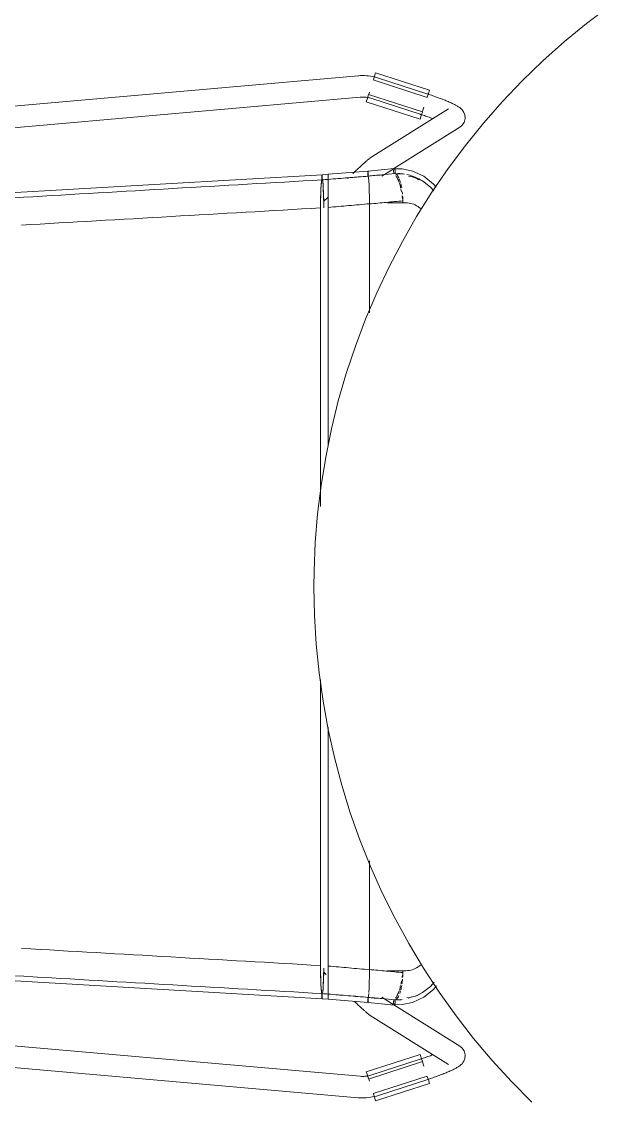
# Model space of a CAD drawing. Header units: millimetres. Extents: x 155927 to 326028, y -36033 to 97293.
# Drawn here: x 227084 to 227412, y 31073 to 31674 of the extents above; entities that cross this region are included whole.
import ezdxf

# ---------------------------------------------------------------- set-up
doc = ezdxf.new("R2010")
doc.units = ezdxf.units.MM
doc.header["$MEASUREMENT"] = 0
doc.layers.add('I-FURN', color=8, linetype='CONTINUOUS', lineweight=9)

msp = doc.modelspace()

# ---------------------------------------------------------------- linework, layer by layer
at = {"layer": 'I-FURN'}
for p, q in [((227411.59, 31682.88), (227398.84, 31673.21)), ((227398.84, 31673.21), (227386.5, 31663.04)), ((227386.5, 31663.04), (227374.57, 31652.38)), ((227374.57, 31652.38), (227363.07, 31641.25)), ((227271.7, 31644.03), (226828.38, 31605.09)), ((227271.75, 31644.04), (227271.7, 31644.04)), ((227272.89, 31644.12), (227271.75, 31644.04)), ((227274.03, 31644.15), (227272.89, 31644.12)), ((227275.17, 31644.13), (227274.03, 31644.15)), ((227276.31, 31644.07), (227275.17, 31644.13)), ((227277.45, 31643.96), (227276.31, 31644.07)), ((227278.58, 31643.81), (227277.45, 31643.96)), ((227279.7, 31643.61), (227278.58, 31643.81)), ((227280.82, 31643.37), (227279.7, 31643.61)), ((227280.08, 31641.71), (227310.09, 31632.02)), ((227280.12, 31641.83), (227280.76, 31643.8)), ((227280.76, 31643.8), (227281.39, 31645.75)), ((227281.93, 31643.08), (227280.82, 31643.37)), ((227281.39, 31645.75), (227311.39, 31636.06)), ((227283.02, 31642.75), (227281.93, 31643.08)), ((227309.84, 31634.04), (227283.02, 31642.75)), ((227363.07, 31641.25), (227352.03, 31629.67)), ((227311.39, 31636.06), (227310.76, 31634.11)), ((226848.4, 31594.8), (227272.75, 31632.08)), ((227272.75, 31632.08), (227273.41, 31632.13)), ((227273.41, 31632.13), (227274.07, 31632.15)), ((227274.07, 31632.15), (227274.74, 31632.14)), ((227274.74, 31632.14), (227275.4, 31632.1)), ((227275.4, 31632.1), (227276.06, 31632.04)), ((227276.06, 31632.04), (227276.71, 31631.96)), ((227276.17, 31629.6), (227276.8, 31631.55)), ((227276.17, 31629.6), (227306.18, 31619.91)), ((227276.71, 31631.96), (227277.37, 31631.84)), ((227276.8, 31631.55), (227277.44, 31633.52)), ((227277.37, 31631.84), (227278.01, 31631.7)), ((227307.48, 31623.95), (227277.47, 31633.64)), ((227277.51, 31633.74), (227277.88, 31634.9)), ((227278.01, 31631.7), (227278.65, 31631.54)), ((227278.65, 31631.54), (227279.29, 31631.35)), ((227279.29, 31631.35), (227279.31, 31631.34)), ((227279.31, 31631.34), (227306.13, 31622.63)), ((227310.29, 31633.89), (227309.84, 31634.04)), ((227310.76, 31634.11), (227310.12, 31632.14)), ((227311.03, 31633.64), (227310.29, 31633.89)), ((227311.77, 31633.4), (227311.03, 31633.64)), ((227312.5, 31633.15), (227311.77, 31633.4)), ((227313.23, 31632.9), (227312.5, 31633.15)), ((227313.95, 31632.65), (227313.23, 31632.9)), ((227314.67, 31632.39), (227313.95, 31632.65)), ((227315.37, 31632.14), (227314.67, 31632.39)), ((227316.07, 31631.88), (227315.37, 31632.14)), ((227316.76, 31631.63), (227316.07, 31631.88)), ((227317.44, 31631.37), (227316.76, 31631.63)), ((227318.11, 31631.12), (227317.44, 31631.37)), ((227318.76, 31630.87), (227318.11, 31631.12)), ((227319.4, 31630.61), (227318.76, 31630.87)), ((227320.02, 31630.36), (227319.4, 31630.61)), ((227320.63, 31630.11), (227320.02, 31630.36)), ((227321.23, 31629.87), (227320.63, 31630.11)), ((227321.81, 31629.62), (227321.23, 31629.87)), ((227322.37, 31629.38), (227321.81, 31629.62)), ((227322.92, 31629.14), (227322.37, 31629.38)), ((227323.44, 31628.9), (227322.92, 31629.14)), ((227352.03, 31629.67), (227341.46, 31617.66)), ((227321.99, 31625.55), (227278.4, 31598.24)), ((227307.44, 31623.83), (227306.81, 31621.86)), ((227307.51, 31624.05), (227308.31, 31626.53)), ((227323.95, 31628.67), (227323.44, 31628.9)), ((227324.44, 31628.43), (227323.95, 31628.67)), ((227324.92, 31628.2), (227324.44, 31628.43)), ((227325.37, 31627.97), (227324.92, 31628.2)), ((227325.81, 31627.75), (227325.37, 31627.97)), ((227326.24, 31627.52), (227325.81, 31627.75)), ((227326.65, 31627.29), (227326.24, 31627.52)), ((227327.05, 31627.05), (227326.65, 31627.29)), ((227327.44, 31626.81), (227327.05, 31627.05)), ((227327.83, 31626.55), (227327.44, 31626.81)), ((227328.22, 31626.27), (227327.83, 31626.55)), ((227328.62, 31625.96), (227328.22, 31626.27)), ((227329.05, 31625.59), (227328.62, 31625.96)), ((227329.51, 31625.13), (227329.05, 31625.59)), ((227330.03, 31624.5), (227329.51, 31625.13)), ((227330.6, 31623.59), (227330.03, 31624.5)), ((227331.12, 31622.21), (227330.6, 31623.59)), ((227306.46, 31622.52), (227306.13, 31622.63)), ((227306.81, 31621.86), (227306.18, 31619.91)), ((227307.15, 31622.29), (227306.46, 31622.52)), ((227307.84, 31622.06), (227307.15, 31622.29)), ((227308.52, 31621.83), (227307.84, 31622.06)), ((227309.2, 31621.59), (227308.52, 31621.83)), ((227309.88, 31621.36), (227309.2, 31621.59)), ((227310.54, 31621.12), (227309.88, 31621.36)), ((227311.2, 31620.89), (227310.54, 31621.12)), ((227311.85, 31620.65), (227311.2, 31620.89)), ((227312.48, 31620.42), (227311.85, 31620.65)), ((227313.1, 31620.18), (227312.48, 31620.42)), ((227329.48, 31616.27), (227330.71, 31618)), ((227330.71, 31618), (227331.29, 31620.23)), ((227331.29, 31620.23), (227331.12, 31622.21)), ((227341.46, 31617.66), (227331.38, 31605.24)), ((227291.59, 31592.35), (227328.36, 31615.38)), ((227329.48, 31616.27), (227328.36, 31615.38)), ((227331.38, 31605.24), (227321.81, 31592.42)), ((227272.32, 31593.03), (227271.89, 31592.64)), ((227272.73, 31593.41), (227272.32, 31593.03)), ((227273.13, 31593.78), (227272.73, 31593.41)), ((227273.52, 31594.13), (227273.13, 31593.78)), ((227273.9, 31594.47), (227273.52, 31594.13)), ((227274.27, 31594.8), (227273.9, 31594.47)), ((227274.62, 31595.12), (227274.27, 31594.8)), ((227274.95, 31595.42), (227274.62, 31595.12)), ((227275.28, 31595.71), (227274.95, 31595.42)), ((227275.59, 31595.98), (227275.28, 31595.71)), ((227275.88, 31596.24), (227275.59, 31595.98)), ((227276.16, 31596.48), (227275.88, 31596.24)), ((227276.43, 31596.71), (227276.16, 31596.48)), ((227276.68, 31596.93), (227276.43, 31596.71)), ((227276.92, 31597.13), (227276.68, 31596.93)), ((227277.15, 31597.32), (227276.92, 31597.13)), ((227277.37, 31597.5), (227277.15, 31597.32)), ((227277.59, 31597.67), (227277.37, 31597.5)), ((227277.82, 31597.84), (227277.59, 31597.67)), ((227278.08, 31598.03), (227277.82, 31597.84)), ((227278.4, 31598.24), (227278.08, 31598.03)), ((226919.67, 31569.6), (227251.58, 31588.89)), ((227251.48, 31587.96), (227251.47, 31587.51)), ((227251.47, 31587.51), (227251.47, 31587.02)), ((227251.47, 31587.02), (227251.47, 31586.53)), ((227251.5, 31588.34), (227251.48, 31587.96)), ((227251.52, 31588.64), (227251.5, 31588.34)), ((227251.55, 31588.82), (227251.52, 31588.64)), ((227251.58, 31588.89), (227251.55, 31588.82)), ((227254.94, 31589.16), (227251.58, 31588.9)), ((227251.61, 31588.82), (227251.58, 31588.89)), ((227251.63, 31588.63), (227251.61, 31588.82)), ((227251.66, 31588.34), (227251.63, 31588.63)), ((227251.67, 31587.96), (227251.66, 31588.34)), ((227251.68, 31587.5), (227251.67, 31587.96)), ((227251.69, 31587.01), (227251.68, 31587.5)), ((227251.69, 31586.52), (227251.69, 31587.01)), ((227254.94, 31589.17), (227254.93, 31589.1)), ((227254.93, 31589.09), (227254.94, 31589.16)), ((227254.93, 31589.1), (227254.93, 31588.91)), ((227254.93, 31588.91), (227254.93, 31589.09)), ((227254.93, 31588.61), (227254.93, 31588.91)), ((227254.93, 31588.91), (227254.93, 31588.61)), ((227254.93, 31588.23), (227254.93, 31588.61)), ((227254.93, 31588.61), (227254.93, 31588.23)), ((227254.93, 31587.78), (227254.93, 31588.23)), ((227254.93, 31588.23), (227254.93, 31587.78)), ((227254.93, 31587.29), (227254.93, 31587.78)), ((227254.93, 31587.78), (227254.93, 31587.29)), ((227254.93, 31586.79), (227254.93, 31587.29)), ((227254.93, 31587.29), (227254.93, 31586.79)), ((227254.94, 31589.17), (227277.14, 31590.99)), ((227254.94, 31589.1), (227254.94, 31589.17)), ((227254.94, 31589.16), (227254.94, 31589.1)), ((227254.94, 31589.1), (227254.94, 31588.91)), ((227254.94, 31588.91), (227254.94, 31589.1)), ((227254.94, 31588.91), (227254.94, 31588.62)), ((227254.94, 31588.62), (227254.94, 31588.91)), ((227254.94, 31588.62), (227254.94, 31588.23)), ((227254.94, 31588.24), (227254.94, 31588.62)), ((227254.94, 31587.79), (227254.94, 31588.24)), ((227254.94, 31588.23), (227254.94, 31587.78)), ((227254.94, 31587.3), (227254.94, 31587.79)), ((227254.94, 31587.78), (227254.94, 31587.29)), ((227254.94, 31586.8), (227254.94, 31587.3)), ((227254.94, 31587.29), (227254.94, 31586.8)), ((227266.18, 31587.26), (227265.68, 31586.78)), ((227269.15, 31590.08), (227268.67, 31589.62)), ((227269.63, 31590.52), (227269.15, 31590.08)), ((227270.1, 31590.96), (227269.63, 31590.52)), ((227270.56, 31591.4), (227270.1, 31590.96)), ((227271.01, 31591.82), (227270.56, 31591.4)), ((227271.46, 31592.23), (227271.01, 31591.82)), ((227271.89, 31592.64), (227271.46, 31592.23)), ((227277.04, 31589.62), (227277.03, 31589.13)), ((227277.03, 31589.12), (227277.04, 31589.61)), ((227277.03, 31589.13), (227277.04, 31588.63)), ((227277.04, 31588.63), (227277.03, 31589.12)), ((227277.05, 31590.07), (227277.04, 31589.62)), ((227277.04, 31589.61), (227277.05, 31590.06)), ((227277.04, 31588.63), (227277.05, 31588.16)), ((227277.05, 31588.15), (227277.04, 31588.63)), ((227277.09, 31590.74), (227277.07, 31590.45)), ((227277.07, 31590.45), (227277.09, 31590.74)), ((227277.11, 31590.93), (227277.09, 31590.74)), ((227277.09, 31590.74), (227277.11, 31590.93)), ((227277.14, 31590.99), (227277.11, 31590.93)), ((227277.11, 31590.93), (227277.14, 31590.99)), ((227277.14, 31590.99), (227291.63, 31592.42)), ((227277.14, 31590.99), (227277.16, 31590.92)), ((227277.16, 31590.93), (227277.14, 31590.99)), ((227277.19, 31590.74), (227277.16, 31590.93)), ((227277.21, 31590.44), (227277.19, 31590.74)), ((227277.19, 31590.73), (227277.21, 31590.44)), ((227277.23, 31590.06), (227277.21, 31590.44)), ((227277.21, 31590.44), (227277.23, 31590.05)), ((227277.24, 31589.6), (227277.23, 31590.06)), ((227277.23, 31590.05), (227277.24, 31589.6)), ((227277.23, 31588.14), (227277.24, 31588.61)), ((227277.24, 31588.61), (227277.23, 31588.14)), ((227277.23, 31588.14), (227277.42, 31587.26)), ((227277.42, 31587.25), (227277.23, 31588.14)), ((227277.24, 31589.11), (227277.24, 31589.6)), ((227277.24, 31589.6), (227277.24, 31589.11)), ((227277.24, 31588.61), (227277.24, 31589.11)), ((227277.24, 31589.11), (227277.24, 31588.61)), ((227277.42, 31587.25), (227277.6, 31585.54)), ((227277.6, 31585.52), (227277.42, 31587.25)), ((227284.78, 31588.07), (227291.22, 31592.11)), ((227296.2, 31592.21), (227290.74, 31592.29)), ((227301.85, 31590.99), (227296.2, 31592.21)), ((227308.16, 31588.09), (227301.85, 31590.99)), ((227307.45, 31585.52), (227303.76, 31587.43)), ((227313.69, 31583.75), (227308.16, 31588.09)), ((227321.81, 31592.42), (227312.75, 31579.23)), ((227251.07, 31583.42), (227250.91, 31580.92)), ((227251.27, 31585.17), (227251.07, 31583.42)), ((227251.48, 31586.06), (227251.27, 31585.17)), ((227251.47, 31586.53), (227251.48, 31586.06)), ((227251.68, 31586.05), (227251.69, 31586.52)), ((227251.89, 31585.15), (227251.68, 31586.05)), ((227252.08, 31583.4), (227251.89, 31585.15)), ((227252.24, 31580.9), (227252.08, 31583.4)), ((227254.89, 31581.17), (227254.9, 31583.67)), ((227254.9, 31583.67), (227254.89, 31581.18)), ((227254.91, 31585.43), (227254.9, 31583.67)), ((227254.9, 31583.67), (227254.91, 31585.42)), ((227254.93, 31586.32), (227254.93, 31586.79)), ((227254.93, 31586.79), (227254.93, 31586.32)), ((227254.94, 31586.8), (227254.94, 31586.33)), ((227254.94, 31586.33), (227254.94, 31586.8)), ((227254.94, 31586.33), (227254.96, 31585.44)), ((227254.96, 31585.44), (227254.94, 31586.33)), ((227254.96, 31585.44), (227254.97, 31583.69)), ((227254.97, 31583.69), (227254.96, 31585.44)), ((227254.97, 31583.69), (227254.98, 31581.19)), ((227254.98, 31581.19), (227254.97, 31583.69)), ((227254.98, 31581.19), (227254.99, 31578.06)), ((227254.99, 31578.06), (227254.98, 31581.19)), ((227277.6, 31585.52), (227277.75, 31583.08)), ((227277.75, 31583.04), (227277.6, 31585.52)), ((227277.87, 31579.94), (227277.75, 31583.04)), ((227277.75, 31583.04), (227277.87, 31580.01)), ((227312.02, 31582.02), (227307.45, 31585.52)), ((227313.76, 31579.94), (227312.02, 31582.02)), ((227315.09, 31582.01), (227313.69, 31583.75)), ((227250.79, 31577.79), (227250.71, 31574.22)), ((227250.91, 31580.92), (227250.79, 31577.79)), ((227252.37, 31577.78), (227252.24, 31580.9)), ((227255, 31576.5), (227252.32, 31573.93)), ((227252.44, 31574.23), (227252.37, 31577.78)), ((227254.88, 31574.49), (227254.88, 31578.05)), ((227254.88, 31578.05), (227254.88, 31574.49)), ((227255, 31574.49), (227254.99, 31578.06)), ((227254.99, 31578.05), (227255, 31574.49)), ((227277.87, 31580.01), (227277.94, 31576.5)), ((227277.94, 31576.5), (227277.87, 31579.94)), ((227277.97, 31572.64), (227277.94, 31576.41)), ((227277.94, 31576.41), (227277.97, 31572.76)), ((227312.75, 31579.23), (227304.23, 31565.69)), ((227250.71, 31574.22), (227250.68, 31570.44)), ((227250.68, 31570.44), (227250.68, 31404.17)), ((227250.68, 31404.17), (227250.68, 31570.44)), ((227252.47, 31570.55), (227252.44, 31574.23)), ((227255, 31574.49), (227255, 31570.7)), ((227255, 31570.7), (227255, 31574.49)), ((227255, 31570.7), (227255, 31437.87)), ((227255, 31437.87), (227255, 31570.7)), ((227277.97, 31512.09), (227277.97, 31572.64)), ((227277.97, 31572.64), (227277.97, 31512.09)), ((227297.76, 31573.35), (227288.01, 31573.35)), ((227296.52, 31574.34), (227296.52, 31573.29)), ((227304.23, 31565.69), (227296.26, 31551.81)), ((227296.26, 31551.81), (227288.85, 31537.64)), ((227288.85, 31537.64), (227282.01, 31523.17)), ((227282.01, 31523.17), (227275.76, 31508.45)), ((227275.76, 31508.45), (227270.1, 31493.48)), ((227270.1, 31493.48), (227265.04, 31478.3)), ((227265.04, 31478.3), (227260.6, 31462.93)), ((227260.6, 31462.93), (227256.77, 31447.4)), ((227256.77, 31447.4), (227253.57, 31431.72)), ((227253.57, 31431.72), (227250.99, 31415.93)), ((227250.99, 31415.93), (227249.05, 31400.05)), ((227249.05, 31400.05), (227247.75, 31384.11)), ((227247.75, 31384.11), (227247.08, 31368.12)), ((227247.08, 31368.12), (227246.99, 31359.49)), ((227246.99, 31359.49), (227247.31, 31343.49)), ((227247.31, 31343.49), (227248.27, 31327.52)), ((227248.27, 31327.52), (227249.86, 31311.6)), ((227249.86, 31311.6), (227252.1, 31295.76)), ((227250.68, 31307.63), (227250.68, 31148.53)), ((227250.68, 31148.53), (227250.68, 31307.63)), ((227252.1, 31295.76), (227254.96, 31280.02)), ((227255, 31281.27), (227255, 31148.27)), ((227255, 31148.27), (227255, 31281.27)), ((227254.96, 31280.02), (227258.45, 31264.4)), ((227258.45, 31264.4), (227262.57, 31248.94)), ((227262.57, 31248.94), (227267.29, 31233.66)), ((227267.29, 31233.66), (227272.63, 31218.58)), ((227272.63, 31218.58), (227278.56, 31203.72)), ((227277.97, 31146.33), (227277.97, 31206.81)), ((227277.97, 31206.81), (227277.97, 31146.33)), ((227278.56, 31203.72), (227285.09, 31189.11)), ((227285.09, 31189.11), (227292.19, 31174.77)), ((227292.19, 31174.77), (227299.86, 31160.73)), ((227299.86, 31160.73), (227308.09, 31147.01)), ((226919.67, 31149.37), (227251.58, 31130.08)), ((227250.68, 31148.53), (227250.71, 31144.75)), ((227254.88, 31144.48), (227254.87, 31148.26)), ((227254.87, 31148.26), (227254.88, 31144.48)), ((227255, 31148.27), (227255, 31144.48)), ((227255, 31144.48), (227255, 31148.27)), ((227250.71, 31144.75), (227250.79, 31141.19)), ((227252.32, 31145.05), (227253.85, 31143.57)), ((227252.37, 31141.19), (227252.44, 31144.74)), ((227252.44, 31144.74), (227252.47, 31147)), ((227255, 31144.48), (227254.99, 31140.92)), ((227254.99, 31140.91), (227255, 31144.48)), ((227277.94, 31142.47), (227277.87, 31139.03)), ((227277.87, 31139.03), (227277.94, 31142.47)), ((227277.94, 31142.57), (227277.97, 31146.33)), ((227277.97, 31146.21), (227277.94, 31142.56)), ((227288.01, 31145.62), (227297.76, 31145.62)), ((227296.52, 31145.68), (227296.52, 31144.63)), ((227308.09, 31147.01), (227316.85, 31133.63)), ((227250.79, 31141.19), (227250.91, 31138.06)), ((227250.91, 31138.06), (227251.07, 31135.55)), ((227252.08, 31135.58), (227252.24, 31138.07)), ((227252.24, 31138.07), (227252.37, 31141.19)), ((227254.89, 31137.8), (227254.88, 31140.92)), ((227254.88, 31140.92), (227254.89, 31137.8)), ((227254.9, 31135.3), (227254.89, 31137.8)), ((227254.89, 31137.8), (227254.9, 31135.3)), ((227254.98, 31137.78), (227254.97, 31135.28)), ((227254.97, 31135.28), (227254.98, 31137.78)), ((227254.99, 31140.91), (227254.98, 31137.79)), ((227254.98, 31137.78), (227254.99, 31140.91)), ((227277.75, 31135.93), (227277.87, 31139.03)), ((227277.87, 31138.97), (227277.75, 31135.93)), ((227312.02, 31136.95), (227307.45, 31133.46)), ((227314.02, 31139.34), (227312.02, 31136.95)), ((227315.37, 31137.32), (227313.69, 31135.22)), ((227251.07, 31135.55), (227251.27, 31133.8)), ((227251.27, 31133.8), (227251.48, 31132.92)), ((227251.48, 31132.92), (227251.47, 31132.45)), ((227251.47, 31132.45), (227251.47, 31131.95)), ((227251.47, 31131.95), (227251.47, 31131.46)), ((227251.47, 31131.46), (227251.48, 31131.01)), ((227251.48, 31131.01), (227251.5, 31130.63)), ((227251.5, 31130.63), (227251.52, 31130.33)), ((227251.52, 31130.33), (227251.55, 31130.15)), ((227251.55, 31130.15), (227251.58, 31130.08)), ((227251.58, 31130.08), (227251.61, 31130.15)), ((227254.94, 31129.81), (227251.58, 31130.08)), ((227251.61, 31130.15), (227251.63, 31130.34)), ((227251.63, 31130.34), (227251.66, 31130.63)), ((227251.66, 31130.63), (227251.67, 31131.02)), ((227251.67, 31131.02), (227251.68, 31131.47)), ((227251.68, 31132.92), (227251.89, 31133.82)), ((227251.69, 31132.45), (227251.68, 31132.92)), ((227251.68, 31131.47), (227251.69, 31131.96)), ((227251.69, 31131.96), (227251.69, 31132.45)), ((227251.89, 31133.82), (227252.08, 31135.58)), ((227254.91, 31133.55), (227254.9, 31135.3)), ((227254.9, 31135.3), (227254.91, 31133.55)), ((227254.93, 31132.18), (227254.93, 31132.65)), ((227254.93, 31132.65), (227254.93, 31132.18)), ((227254.93, 31131.69), (227254.93, 31132.18)), ((227254.93, 31132.18), (227254.93, 31131.68)), ((227254.93, 31131.2), (227254.93, 31131.69)), ((227254.93, 31131.68), (227254.93, 31131.19)), ((227254.93, 31130.74), (227254.93, 31131.2)), ((227254.93, 31131.19), (227254.93, 31130.74)), ((227254.93, 31130.36), (227254.93, 31130.74)), ((227254.93, 31130.74), (227254.93, 31130.36)), ((227254.96, 31133.53), (227254.94, 31132.65)), ((227254.94, 31132.64), (227254.96, 31133.53)), ((227254.94, 31132.65), (227254.94, 31132.18)), ((227254.94, 31132.17), (227254.94, 31132.64)), ((227254.94, 31132.18), (227254.94, 31131.68)), ((227254.94, 31131.68), (227254.94, 31132.17)), ((227254.94, 31131.68), (227254.94, 31131.19)), ((227254.94, 31131.19), (227254.94, 31131.68)), ((227254.94, 31131.19), (227254.94, 31130.74)), ((227254.94, 31130.73), (227254.94, 31131.19)), ((227254.94, 31130.74), (227254.94, 31130.36)), ((227254.94, 31130.35), (227254.94, 31130.73)), ((227254.94, 31130.36), (227254.94, 31130.06)), ((227254.94, 31130.06), (227254.94, 31130.35)), ((227254.97, 31135.28), (227254.96, 31133.53)), ((227254.96, 31133.53), (227254.97, 31135.28)), ((227277.05, 31130.82), (227277.04, 31130.34)), ((227277.04, 31130.35), (227277.05, 31130.82)), ((227277.42, 31131.72), (227277.23, 31130.83)), ((227277.23, 31130.83), (227277.42, 31131.72)), ((227277.24, 31130.36), (227277.23, 31130.83)), ((227277.23, 31130.83), (227277.24, 31130.36)), ((227277.24, 31129.86), (227277.24, 31130.36)), ((227277.24, 31130.36), (227277.24, 31129.86)), ((227277.57, 31133.05), (227277.42, 31131.72)), ((227277.42, 31131.72), (227277.57, 31133.05)), ((227277.6, 31133.46), (227277.75, 31135.93)), ((227277.75, 31135.89), (227277.6, 31133.45)), ((227291.22, 31126.86), (227284.78, 31130.9)), ((227308.16, 31130.88), (227301.85, 31127.98)), ((227307.45, 31133.46), (227303.76, 31131.55)), ((227313.69, 31135.22), (227308.16, 31130.88)), ((227316.85, 31133.63), (227326.15, 31120.61)), ((227272.75, 31086.89), (226848.25, 31124.18)), ((227254.94, 31129.81), (227254.93, 31129.88)), ((227254.93, 31129.87), (227254.94, 31129.81)), ((227254.94, 31129.88), (227254.94, 31129.81)), ((227254.94, 31129.81), (227254.94, 31129.87)), ((227254.94, 31129.81), (227277.14, 31127.98)), ((227270.1, 31128.01), (227269.63, 31128.45)), ((227270.56, 31127.58), (227270.1, 31128.01)), ((227271.01, 31127.15), (227270.56, 31127.58)), ((227271.46, 31126.74), (227271.01, 31127.15)), ((227271.89, 31126.34), (227271.46, 31126.74)), ((227272.32, 31125.94), (227271.89, 31126.34)), ((227272.73, 31125.56), (227272.32, 31125.94)), ((227273.13, 31125.2), (227272.73, 31125.56)), ((227273.52, 31124.84), (227273.13, 31125.2)), ((227273.9, 31124.5), (227273.52, 31124.84)), ((227274.27, 31124.17), (227273.9, 31124.5)), ((227274.62, 31123.85), (227274.27, 31124.17)), ((227277.03, 31129.85), (227277.04, 31129.35)), ((227277.04, 31129.36), (227277.03, 31129.85)), ((227277.05, 31128.91), (227277.04, 31129.36)), ((227277.04, 31129.35), (227277.05, 31128.9)), ((227277.07, 31128.53), (227277.05, 31128.91)), ((227277.05, 31128.9), (227277.07, 31128.52)), ((227277.09, 31128.23), (227277.07, 31128.53)), ((227277.07, 31128.52), (227277.09, 31128.23)), ((227277.09, 31128.23), (227277.11, 31128.04)), ((227277.11, 31128.05), (227277.09, 31128.23)), ((227277.14, 31127.98), (227277.11, 31128.05)), ((227277.11, 31128.04), (227277.14, 31127.98)), ((227277.16, 31128.05), (227277.14, 31127.98)), ((227277.14, 31127.98), (227277.16, 31128.05)), ((227277.14, 31127.98), (227291.63, 31126.56)), ((227277.16, 31128.05), (227277.19, 31128.24)), ((227277.21, 31128.54), (227277.19, 31128.24)), ((227277.19, 31128.24), (227277.21, 31128.53)), ((227277.21, 31128.53), (227277.23, 31128.92)), ((227277.23, 31128.92), (227277.21, 31128.54)), ((227277.23, 31128.92), (227277.24, 31129.37)), ((227277.24, 31129.37), (227277.23, 31128.92)), ((227277.24, 31129.37), (227277.24, 31129.86)), ((227277.24, 31129.86), (227277.24, 31129.37)), ((227296.2, 31126.77), (227290.74, 31126.68)), ((227328.36, 31103.59), (227291.59, 31126.63)), ((227301.85, 31127.98), (227296.2, 31126.77)), ((227274.95, 31123.55), (227274.62, 31123.85)), ((227275.28, 31123.26), (227274.95, 31123.55)), ((227275.59, 31122.99), (227275.28, 31123.26)), ((227275.88, 31122.73), (227275.59, 31122.99)), ((227276.16, 31122.49), (227275.88, 31122.73)), ((227276.43, 31122.26), (227276.16, 31122.49)), ((227276.68, 31122.05), (227276.43, 31122.26)), ((227276.92, 31121.84), (227276.68, 31122.05)), ((227277.15, 31121.65), (227276.92, 31121.84)), ((227277.37, 31121.47), (227277.15, 31121.65)), ((227277.59, 31121.3), (227277.37, 31121.47)), ((227277.82, 31121.13), (227277.59, 31121.3)), ((227278.08, 31120.94), (227277.82, 31121.13)), ((227278.4, 31120.73), (227278.08, 31120.94)), ((227278.4, 31120.73), (227321.99, 31093.42)), ((227326.15, 31120.61), (227335.96, 31107.97)), ((226828.38, 31113.88), (227271.7, 31074.94)), ((227335.96, 31107.97), (227346.27, 31095.73)), ((227329.48, 31102.7), (227328.36, 31103.59)), ((227329.48, 31102.7), (227330.71, 31100.97)), ((227330.71, 31100.97), (227331.29, 31098.74)), ((227306.18, 31099.07), (227276.17, 31089.38)), ((227277.47, 31085.33), (227307.48, 31095.02)), ((227306.13, 31096.35), (227279.32, 31087.63)), ((227306.46, 31096.45), (227306.13, 31096.35)), ((227306.18, 31099.07), (227306.81, 31097.11)), ((227307.15, 31096.68), (227306.46, 31096.45)), ((227306.81, 31097.11), (227307.44, 31095.14)), ((227307.84, 31096.91), (227307.15, 31096.68)), ((227308.31, 31092.45), (227307.51, 31094.92)), ((227308.52, 31097.14), (227307.84, 31096.91)), ((227309.2, 31097.38), (227308.52, 31097.14)), ((227309.88, 31097.61), (227309.2, 31097.38)), ((227310.54, 31097.85), (227309.88, 31097.61)), ((227311.2, 31098.08), (227310.54, 31097.85)), ((227311.85, 31098.32), (227311.2, 31098.08)), ((227312.48, 31098.55), (227311.85, 31098.32)), ((227313.1, 31098.79), (227312.48, 31098.55)), ((227330.03, 31094.47), (227329.51, 31093.84)), ((227330.6, 31095.38), (227330.03, 31094.47)), ((227331.12, 31096.77), (227330.6, 31095.38)), ((227331.29, 31098.74), (227331.12, 31096.77)), ((227346.27, 31095.73), (227357.05, 31083.92)), ((227276.8, 31087.42), (227276.17, 31089.38)), ((227318.76, 31088.11), (227318.11, 31087.85)), ((227319.4, 31088.36), (227318.76, 31088.11)), ((227320.02, 31088.61), (227319.4, 31088.36)), ((227320.63, 31088.86), (227320.02, 31088.61)), ((227321.23, 31089.1), (227320.63, 31088.86)), ((227321.81, 31089.35), (227321.23, 31089.1)), ((227322.37, 31089.59), (227321.81, 31089.35)), ((227322.92, 31089.83), (227322.37, 31089.59)), ((227323.44, 31090.07), (227322.92, 31089.83)), ((227323.95, 31090.3), (227323.44, 31090.07)), ((227324.44, 31090.54), (227323.95, 31090.3)), ((227324.92, 31090.77), (227324.44, 31090.54)), ((227325.37, 31091), (227324.92, 31090.77)), ((227325.81, 31091.23), (227325.37, 31091)), ((227326.24, 31091.46), (227325.81, 31091.23)), ((227326.65, 31091.69), (227326.24, 31091.46)), ((227327.05, 31091.92), (227326.65, 31091.69)), ((227327.44, 31092.16), (227327.05, 31091.92)), ((227327.83, 31092.42), (227327.44, 31092.16)), ((227328.22, 31092.7), (227327.83, 31092.42)), ((227328.62, 31093.01), (227328.22, 31092.7)), ((227329.05, 31093.38), (227328.62, 31093.01)), ((227329.51, 31093.84), (227329.05, 31093.38)), ((227272.78, 31086.89), (227272.75, 31086.89)), ((227273.44, 31086.84), (227272.78, 31086.89)), ((227274.1, 31086.82), (227273.44, 31086.84)), ((227274.77, 31086.83), (227274.1, 31086.82)), ((227275.43, 31086.87), (227274.77, 31086.83)), ((227276.09, 31086.93), (227275.43, 31086.87)), ((227276.74, 31087.02), (227276.09, 31086.93)), ((227277.39, 31087.14), (227276.74, 31087.02)), ((227277.44, 31085.45), (227276.8, 31087.42)), ((227278.04, 31087.28), (227277.39, 31087.14)), ((227277.88, 31084.07), (227277.51, 31085.24)), ((227278.68, 31087.44), (227278.04, 31087.28)), ((227279.32, 31087.63), (227278.68, 31087.44)), ((227310.09, 31086.95), (227280.08, 31077.26)), ((227311.39, 31082.91), (227281.39, 31073.22)), ((227283.02, 31076.22), (227309.84, 31084.93)), ((227310.29, 31085.08), (227309.84, 31084.93)), ((227310.12, 31086.83), (227310.76, 31084.86)), ((227311.03, 31085.33), (227310.29, 31085.08)), ((227310.76, 31084.86), (227311.39, 31082.91)), ((227311.77, 31085.57), (227311.03, 31085.33)), ((227312.5, 31085.82), (227311.77, 31085.57)), ((227313.23, 31086.07), (227312.5, 31085.82)), ((227313.95, 31086.33), (227313.23, 31086.07)), ((227314.67, 31086.58), (227313.95, 31086.33)), ((227315.37, 31086.83), (227314.67, 31086.58)), ((227316.07, 31087.09), (227315.37, 31086.83)), ((227316.76, 31087.34), (227316.07, 31087.09)), ((227317.44, 31087.6), (227316.76, 31087.34)), ((227318.11, 31087.85), (227317.44, 31087.6)), ((227357.05, 31083.92), (227368.31, 31072.54)), ((227280.76, 31075.17), (227280.12, 31077.15)), ((227281.88, 31075.88), (227282.98, 31076.21)), ((227282.98, 31076.21), (227283.02, 31076.22)), ((227271.7, 31074.93), (227272.84, 31074.86)), ((227272.84, 31074.86), (227273.98, 31074.83)), ((227273.98, 31074.83), (227275.12, 31074.84)), ((227275.12, 31074.84), (227276.27, 31074.9)), ((227276.27, 31074.9), (227277.4, 31075)), ((227277.4, 31075), (227278.53, 31075.16)), ((227278.53, 31075.16), (227279.66, 31075.35)), ((227279.66, 31075.35), (227280.78, 31075.59)), ((227281.39, 31073.22), (227280.76, 31075.17)), ((227280.78, 31075.59), (227281.88, 31075.88))]:
    msp.add_line(p, q, dxfattribs=at)
for points, knots in [([(227251.48, 31586.06), (227251.47, 31586.28), (227251.46, 31586.77), (227251.47, 31587.4), (227251.48, 31587.87), (227251.49, 31588.28), (227251.53, 31588.73), (227251.56, 31588.89), (227251.58, 31588.9)], [-1, -1, -1, -1, -0.90625, -0.8125, -0.765625, -0.71875, -0.625, -0.501507, -0.501507, -0.501507, -0.501507]), ([(227251.58, 31588.9), (227251.6, 31588.89), (227251.63, 31588.75), (227251.66, 31588.36), (227251.67, 31587.97), (227251.69, 31587.51), (227251.69, 31587.02), (227251.69, 31586.52), (227251.68, 31586.2), (227251.68, 31586.05)], [-0.5, -0.5, -0.5, -0.5, -0.375, -0.3125, -0.25, -0.1875, -0.125, -0.0625, 0, 0, 0, 0]), ([(227270.93, 31587.65), (227269.29, 31587.51), (227263.96, 31587.07), (227258.62, 31586.63), (227254.93, 31586.32)], [0.2766114, 0.2766114, 0.2766114, 0.2766114, 0.5, 1, 1, 1, 1]), ([(227291.45, 31589.48), (227291.46, 31589.7), (227291.46, 31590.19), (227291.37, 31590.94), (227291.22, 31591.61), (227291.04, 31592.04), (227290.93, 31592.19), (227290.88, 31592.23)], [-1, -1, -1, -1, -0.90625, -0.8125, -0.71875, -0.625, -0.5625, -0.5625, -0.5625, -0.5625]), ([(227291.78, 31592.37), (227291.8, 31592.35), (227291.85, 31592.3), (227291.92, 31592.2), (227292.02, 31592.01), (227292.13, 31591.68), (227292.2, 31591.29), (227292.23, 31590.93), (227292.25, 31590.56), (227292.25, 31590.11), (227292.21, 31589.76), (227292.19, 31589.58)], [0.5555556, 0.5555556, 0.5555556, 0.5555556, 0.5833333, 0.6180556, 0.6527778, 0.7222222, 0.7916667, 0.8263889, 0.8611111, 0.9305556, 1, 1, 1, 1]), ([(227292.19, 31589.58), (227292.58, 31589.43), (227293.32, 31588.87), (227294.02, 31587.74), (227294.34, 31587.06)], [0, 0, 0, 0, 0.1666667, 0.3309695, 0.3309695, 0.3309695, 0.3309695]), ([(227298.76, 31589), (227300.88, 31588.56), (227303.96, 31587.55), (227306.72, 31585.91), (227307.59, 31585.33)], [0.1763318, 0.1763318, 0.1763318, 0.1763318, 0.3333333, 0.408557, 0.408557, 0.408557, 0.408557]), ([(227305.53, 31586.05), (227304.94, 31586.39), (227303.09, 31587.41), (227301.11, 31587.91), (227299.73, 31588.13)], [0.6175454, 0.6175454, 0.6175454, 0.6175454, 0.6666667, 0.7702374, 0.7702374, 0.7702374, 0.7702374]), ([(227250.68, 31570.44), (227250.68, 31571.71), (227250.7, 31574.26), (227250.78, 31577.86), (227250.9, 31581.03), (227251.12, 31584.39), (227251.33, 31585.78), (227251.48, 31586.06)], [-1, -1, -1, -1, -0.833333, -0.666667, -0.5, -0.333333, 0, 0, 0, 0]), ([(227251.68, 31586.05), (227251.82, 31585.76), (227252.03, 31584.37), (227252.25, 31581.01), (227252.37, 31577.86), (227252.45, 31574.3), (227252.47, 31571.79), (227252.47, 31570.55)], [-1, -1, -1, -1, -0.6666667, -0.5, -0.3333333, -0.1666667, -0.003964, -0.003964, -0.003964, -0.003964]), ([(227296.52, 31573.29), (227298.91, 31573.51), (227302.51, 31572.88), (227305.51, 31570.95), (227306.41, 31570.19)], [0, 0, 0, 0, 0.3333333, 0.5, 0.5, 0.5, 0.5]), ([(227251.48, 31132.91), (227251.33, 31133.19), (227251.12, 31134.58), (227250.9, 31137.94), (227250.78, 31141.11), (227250.7, 31144.71), (227250.68, 31147.26), (227250.68, 31148.53)], [-1, -1, -1, -1, -0.666667, -0.5, -0.333333, -0.166667, 0, 0, 0, 0]), ([(227306.41, 31148.78), (227305.51, 31148.02), (227302.51, 31146.09), (227298.91, 31145.46), (227296.52, 31145.68)], [0.5, 0.5, 0.5, 0.5, 0.6666667, 1, 1, 1, 1]), ([(227252.47, 31147), (227252.46, 31144.97), (227252.4, 31141.75), (227252.25, 31137.96), (227252.03, 31134.6), (227251.82, 31133.21), (227251.68, 31132.92)], [-0.9335619, -0.9335619, -0.9335619, -0.9335619, -0.6666667, -0.5, -0.3333333, 0, 0, 0, 0]), ([(227251.58, 31130.08), (227251.56, 31130.08), (227251.53, 31130.22), (227251.5, 31130.61), (227251.48, 31130.99), (227251.47, 31131.45), (227251.47, 31131.94), (227251.47, 31132.45), (227251.47, 31132.77), (227251.48, 31132.91)], [-0.498493, -0.498493, -0.498493, -0.498493, -0.375, -0.3125, -0.25, -0.1875, -0.125, -0.0625, 0, 0, 0, 0]), ([(227306.3, 31132.79), (227305.84, 31132.53), (227303.47, 31131.26), (227300.9, 31130.75), (227298.8, 31130.47)], [-0.3710957, -0.3710957, -0.3710957, -0.3710957, -0.3333333, -0.1789981, -0.1789981, -0.1789981, -0.1789981]), ([(227292.19, 31129.39), (227292.21, 31129.25), (227292.24, 31128.96), (227292.25, 31128.54), (227292.24, 31128.17), (227292.22, 31127.88), (227292.19, 31127.61), (227292.14, 31127.36), (227292.07, 31127.13), (227292.01, 31126.94), (227291.91, 31126.74), (227291.82, 31126.64), (227291.78, 31126.61)], [0, 0, 0, 0, 0.0555556, 0.1111111, 0.1666667, 0.1944444, 0.2222222, 0.2777778, 0.3055556, 0.3333333, 0.3888889, 0.4444444, 0.4444444, 0.4444444, 0.4444444])]:
    msp.add_open_spline(points, degree=3, knots=knots, dxfattribs=at)
for points in [[(227277.23, 31588.14), (227273.52, 31587.84), (227266.1, 31587.23), (227258.66, 31586.63), (227254.94, 31586.33)], [(227277.23, 31588.14), (227279.76, 31588.38), (227284.79, 31588.86), (227289.74, 31589.34), (227292.19, 31589.58)], [(227277.23, 31588.17), (227279.54, 31588.4), (227281.86, 31588.63), (227284.13, 31588.86)], [(227293.5, 31586.99), (227293.19, 31587.63), (227292.87, 31588.03), (227292.54, 31588.36)], [(227295.7, 31589.35), (227294.81, 31589.46), (227293.91, 31589.48), (227293.01, 31589.47)], [(227293.72, 31589.55), (227294.98, 31589.53), (227296.24, 31589.43), (227297.48, 31589.25)], [(227251.48, 31586.06), (227196.07, 31582.84), (227085.31, 31576.4), (226974.72, 31569.96), (226919.48, 31566.74)], [(227251.48, 31586.06), (227252.06, 31586.1), (227253.21, 31586.19), (227254.37, 31586.28), (227254.94, 31586.33)], [(227251.68, 31586.05), (227252.22, 31586.09), (227253.3, 31586.18), (227254.39, 31586.27), (227254.93, 31586.32)], [(227294.46, 31584.57), (227294.19, 31585.38), (227293.91, 31586.19), (227293.61, 31586.75)], [(227294.55, 31586.58), (227294.8, 31585.99), (227295.03, 31585.33), (227295.24, 31584.6)], [(227295.31, 31581.53), (227295.09, 31582.45), (227294.86, 31583.4), (227294.61, 31584.25)], [(227295.42, 31583.93), (227295.61, 31583.19), (227295.77, 31582.38), (227295.92, 31581.55)], [(227295.73, 31579.47), (227295.64, 31579.95), (227295.55, 31580.41), (227295.45, 31580.87)], [(227296.28, 31575.76), (227296.23, 31576.24), (227296.17, 31576.7), (227296.1, 31577.17)], [(227296.21, 31579.47), (227296.27, 31579.01), (227296.32, 31578.54), (227296.35, 31578.06)], [(227296.42, 31577.12), (227296.48, 31576.22), (227296.51, 31575.29), (227296.52, 31574.34)], [(227084.19, 31560.85), (227139.65, 31564.05), (227195.16, 31567.24), (227250.68, 31570.44)], [(227255, 31570.7), (227258.83, 31571.05), (227262.67, 31571.39), (227266.49, 31571.73)], [(227266.49, 31571.73), (227270.32, 31572.08), (227274.15, 31572.42), (227277.97, 31572.76)], [(227277.97, 31572.64), (227281.1, 31572.95), (227287.35, 31573.54), (227293.49, 31574.08), (227296.52, 31574.34)], [(227296.52, 31573.3), (227297.03, 31573.34), (227297.53, 31573.36), (227298.04, 31573.35)], [(227250.68, 31148.53), (227195.16, 31151.73), (227139.63, 31154.93), (227084.19, 31158.12)], [(227251.48, 31132.92), (227196.07, 31136.14), (227085.31, 31142.57), (226974.72, 31149.01), (226919.48, 31152.23)], [(227266.49, 31147.24), (227262.66, 31147.58), (227258.83, 31147.93), (227255, 31148.27)], [(227277.97, 31146.21), (227274.15, 31146.55), (227270.32, 31146.89), (227266.49, 31147.24)], [(227277.97, 31146.33), (227281.1, 31146.02), (227287.35, 31145.43), (227293.49, 31144.89), (227296.52, 31144.63)], [(227296.1, 31141.79), (227296.17, 31142.26), (227296.22, 31142.74), (227296.27, 31143.22)], [(227296.52, 31144.63), (227296.51, 31143.67), (227296.48, 31142.75), (227296.42, 31141.83)], [(227298.04, 31145.62), (227297.53, 31145.61), (227297.03, 31145.63), (227296.52, 31145.68)], [(227294.6, 31134.85), (227294.86, 31135.65), (227295.08, 31136.52), (227295.3, 31137.44)], [(227295.92, 31137.42), (227295.77, 31136.58), (227295.61, 31135.77), (227295.42, 31135.04)], [(227295.45, 31138.1), (227295.59, 31138.75), (227295.73, 31139.41), (227295.85, 31140.09)], [(227296.35, 31140.91), (227296.28, 31140.01), (227296.18, 31139.13), (227296.05, 31138.28)], [(227251.48, 31132.91), (227252.06, 31132.87), (227253.21, 31132.78), (227254.37, 31132.69), (227254.94, 31132.65)], [(227251.68, 31132.92), (227251.69, 31132.33), (227251.69, 31130.82), (227251.62, 31130.08), (227251.58, 31130.08)], [(227251.68, 31132.92), (227252.22, 31132.88), (227253.3, 31132.79), (227254.39, 31132.7), (227254.93, 31132.65)], [(227277.23, 31130.83), (227273.52, 31131.13), (227266.1, 31131.74), (227258.66, 31132.34), (227254.94, 31132.64)], [(227262.48, 31132.02), (227262.07, 31132.06), (227261.66, 31132.09), (227261.25, 31132.13)], [(227277.05, 31130.82), (227273.4, 31131.12), (227269.75, 31131.42), (227266.1, 31131.73)], [(227277.05, 31130.82), (227279.42, 31130.58), (227281.78, 31130.35), (227284.13, 31130.11)], [(227277.23, 31130.83), (227279.76, 31130.59), (227284.79, 31130.11), (227289.74, 31129.63), (227292.19, 31129.39)], [(227294.35, 31131.94), (227294.03, 31131.25), (227293.33, 31130.1), (227292.58, 31129.54), (227292.19, 31129.39)], [(227292.54, 31130.4), (227292.86, 31130.81), (227293.19, 31131.33), (227293.5, 31131.97)], [(227293.61, 31132.22), (227293.91, 31132.86), (227294.18, 31133.6), (227294.45, 31134.42)], [(227295.24, 31134.37), (227295.1, 31133.89), (227294.95, 31133.46), (227294.8, 31133.04)], [(227299.43, 31130.36), (227300.16, 31130.56), (227300.87, 31130.8), (227301.58, 31131.06)], [(227290.88, 31126.74), (227290.93, 31126.78), (227291.02, 31126.9), (227291.15, 31127.2), (227291.27, 31127.59), (227291.36, 31128.04), (227291.43, 31128.53), (227291.46, 31129.03), (227291.46, 31129.35), (227291.45, 31129.49)], [(227293.02, 31129.43), (227293.67, 31129.44), (227294.32, 31129.48), (227294.96, 31129.54)], [(227296.18, 31129.57), (227295.37, 31129.48), (227294.54, 31129.47), (227293.71, 31129.48)]]:
    msp.add_open_spline(points, degree=3, dxfattribs=at)

doc.saveas('drawing.dxf')
